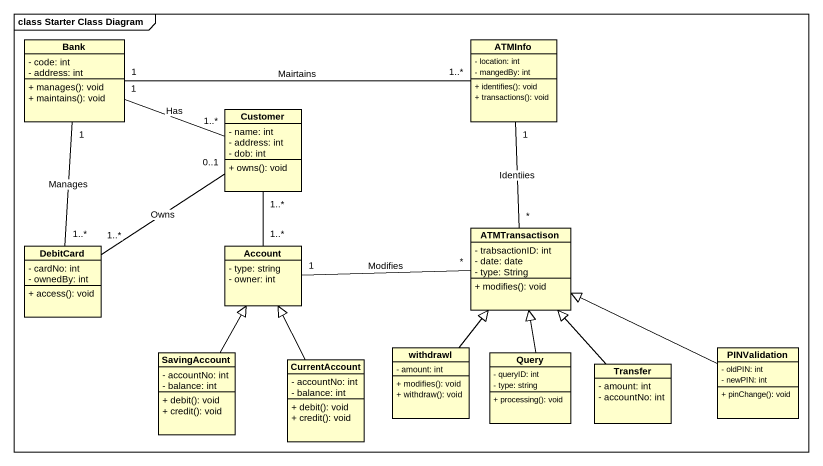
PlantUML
@startuml
mainframe class Starter Class Diagram
hide circle
hide empty members
skinparam classAttributeIconSize 0
class Bank {
  - code: int
  - address: int
  + manages(): void
  + maintains(): void
}
class ATMInfo {
  - location: int
  - mangedBy: int
  + identifies(): void
  + transactions(): void
}
class Customer {
  - name: int
  - address: int
  - dob: int
  + owns(): void
}
class ATMTransactison {
  - trabsactionID: int
  - date: date
  - type: String
  + modifies(): void
}
class DebitCard {
  - cardNo: int
  - ownedBy: int
  + access(): void
}
class Account {
  - type: string
  - owner: int
}
class SavingAccount {
  - accountNo: int
  - balance: int
  + debit(): void
  + credit(): void
}
class withdrawl {
  - amount: int
  + modifies(): void
  + withdraw(): void
}
class Query {
  - queryID: int
  - type: string
  + processing(): void
}
class PINValidation {
  - oldPIN: int
  - newPIN: int
  + pinChange(): void
}
class CurrentAccount {
  - accountNo: int
  - balance: int
  + debit(): void
  + credit(): void
}
class Transfer {
  - amount: int
  - accountNo: int
}
Bank "1" -right- "1..*" ATMInfo : Mairtains
Bank "1" -right- "1..*" Customer : Has
Bank "1" -- "1..*" DebitCard : Manages
Customer "0..1" -- "1..*" DebitCard : Owns
Customer "1..*" -- "1..*" Account
ATMTransactison "*" -up- "1" ATMInfo : Identiies
ATMTransactison "*" -left- "1" Account : Modifies
SavingAccount -up-|> Account
withdrawl -up-|> ATMTransactison
Query -up-|> ATMTransactison
PINValidation -left-|> ATMTransactison
CurrentAccount -up-|> Account
Transfer -up-|> ATMTransactison
@enduml
